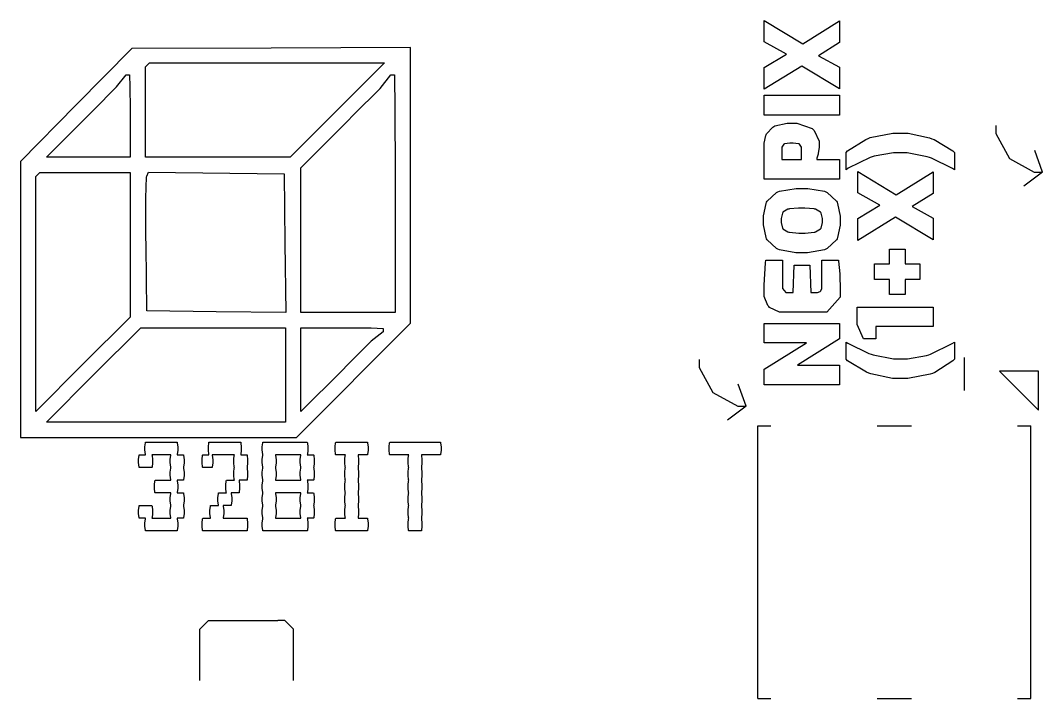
# Model space of a CAD drawing. Extents: x 0 to 132, y 0 to 98.
# Drawn here: x 81.85 to 94.95, y 41.78 to 50.48 of the extents above; entities that cross this region are included whole.
import ezdxf

# ---------------------------------------------------------------- set-up
doc = ezdxf.new("R2010")
doc.units = 0
doc.layers.get('0').update_dxf_attribs({"linetype": 'CONTINUOUS'})

msp = doc.modelspace()

# ---------------------------------------------------------------- linework, layer by layer
at = {"color": 0}
for p, q in [((91.3804, 50.4762), (91.8739, 50.177)), ((91.3804, 50.2006), (91.3804, 50.4762)), ((91.8739, 50.177), (92.3452, 50.4719)), ((92.3452, 50.4719), (92.3452, 50.1922)), ((91.663, 50.0447), (91.3804, 50.2006)), ((92.3452, 50.1922), (92.0736, 50.0242)), ((83.2721, 50.1167), (82.5595, 49.3917)), ((85.0593, 50.122), (83.2721, 50.1167)), ((86.8468, 50.129), (85.0593, 50.122)), ((86.8468, 46.5914), (86.8468, 50.129)), ((83.4732, 49.9071), (83.4993, 49.9332)), ((83.4993, 49.9332), (86.5131, 49.9332)), ((86.5131, 49.9332), (85.9084, 49.3282)), ((91.3804, 49.8725), (91.663, 50.0447)), ((92.0736, 50.0242), (92.3452, 49.8754)), ((83.4485, 49.881), (83.4732, 49.9071)), ((83.4485, 48.7218), (83.4485, 49.881)), ((91.8602, 49.8905), (91.3804, 49.5928)), ((91.3804, 49.5928), (91.3804, 49.8725)), ((92.3452, 49.5984), (91.8602, 49.8905)), ((92.3452, 49.8754), (92.3452, 49.5984)), ((83.0792, 49.6231), (83.2005, 49.7777)), ((83.2005, 49.7777), (83.2418, 49.7777)), ((83.2418, 49.7777), (83.2432, 49.7777)), ((83.2432, 49.7777), (83.2485, 49.6231)), ((86.4581, 49.6023), (86.5946, 49.7777)), ((86.5946, 49.7777), (86.6401, 49.7777)), ((86.6401, 49.7777), (86.6415, 49.7777)), ((86.6415, 49.7777), (86.6468, 49.3296)), ((82.7775, 49.3229), (83.0792, 49.6231)), ((83.2485, 49.6231), (83.2527, 49.3434)), ((86.1162, 49.2637), (86.4581, 49.6023)), ((82.5595, 49.3917), (81.8459, 48.6668)), ((91.3804, 49.2622), (91.3804, 49.5169)), ((91.3804, 49.5169), (92.3452, 49.5169)), ((92.3452, 49.5169), (92.3452, 49.2622)), ((82.7056, 49.2495), (82.7775, 49.3229)), ((83.2527, 49.3434), (83.2527, 49.2495)), ((85.9084, 49.3282), (85.3048, 48.7218)), ((86.0351, 49.1808), (86.1162, 49.2637)), ((86.6468, 49.3296), (86.651, 48.5235)), ((92.3452, 49.2622), (91.3804, 49.2622)), ((82.1792, 48.7218), (82.7056, 49.2495)), ((83.2527, 49.2495), (83.2527, 48.7218)), ((85.4396, 48.5842), (86.0351, 49.1808)), ((91.5169, 49.1229), (91.6739, 49.1589)), ((91.6739, 49.1589), (91.7265, 49.1589)), ((91.7265, 49.1589), (91.7967, 49.1589)), ((91.7967, 49.1589), (91.9949, 49.0911)), ((91.3804, 48.901), (91.4012, 48.9991)), ((91.4012, 48.9991), (91.4054, 49.0086)), ((91.4054, 49.0086), (91.4093, 49.0195)), ((91.4093, 49.0195), (91.4908, 49.1077)), ((91.4908, 49.1077), (91.5046, 49.1148)), ((91.5046, 49.1148), (91.5169, 49.1229)), ((91.9949, 49.0911), (92.0076, 49.0774)), ((92.0076, 49.0774), (92.02, 49.065)), ((92.02, 49.065), (92.0821, 48.926)), ((92.7393, 48.974), (93.0286, 49.0305)), ((93.0286, 49.0305), (93.1263, 49.0305)), ((93.1263, 49.0305), (93.2258, 49.0305)), ((93.2258, 49.0305), (93.4985, 48.9712)), ((94.3462, 49.1285), (94.3462, 49.0238)), ((94.3462, 49.0238), (94.5212, 48.7056)), ((91.3804, 48.864), (91.3804, 48.901)), ((91.6312, 48.8872), (91.6065, 48.8516)), ((91.6368, 48.8887), (91.6312, 48.8872)), ((91.6411, 48.8915), (91.6368, 48.8887)), ((91.7056, 48.9038), (91.6411, 48.8915)), ((91.7293, 48.9038), (91.7056, 48.9038)), ((91.7512, 48.9038), (91.7293, 48.9038)), ((91.8199, 48.8943), (91.7512, 48.9038)), ((91.8256, 48.8915), (91.8199, 48.8943)), ((91.8298, 48.8901), (91.8256, 48.8915)), ((91.8559, 48.8527), (91.8298, 48.8901)), ((92.0821, 48.926), (92.0821, 48.8791)), ((92.0821, 48.8791), (92.0821, 48.8502)), ((92.4472, 48.8033), (92.6828, 48.9507)), ((92.6828, 48.9507), (92.7118, 48.9617)), ((92.7118, 48.9617), (92.7393, 48.974)), ((93.4985, 48.9712), (93.5274, 48.9589)), ((93.5274, 48.9589), (93.5563, 48.9479)), ((93.5563, 48.9479), (93.799, 48.8019)), ((91.3804, 48.4396), (91.3804, 48.864)), ((91.6065, 48.8516), (91.6065, 48.8389)), ((91.6065, 48.8389), (91.6065, 48.6929)), ((91.8559, 48.8389), (91.8559, 48.8527)), ((91.8559, 48.6929), (91.8559, 48.8389)), ((92.0669, 48.7497), (92.0556, 48.708)), ((92.0694, 48.7592), (92.0669, 48.7497)), ((92.0708, 48.7701), (92.0694, 48.7592)), ((92.0821, 48.8502), (92.0708, 48.7701)), ((92.4278, 48.7839), (92.4472, 48.8033)), ((92.4278, 48.5606), (92.4278, 48.7839)), ((93.0356, 48.7758), (92.7876, 48.7345)), ((93.1263, 48.7758), (93.0356, 48.7758)), ((93.212, 48.7758), (93.1263, 48.7758)), ((93.4681, 48.7274), (93.212, 48.7758)), ((93.799, 48.8019), (93.8195, 48.7839)), ((93.8195, 48.7839), (93.8195, 48.5606)), ((94.947, 48.5292), (94.8461, 48.8086)), ((81.8459, 48.6668), (81.8459, 45.128)), ((83.2527, 48.7218), (82.1792, 48.7218)), ((85.3048, 48.7218), (83.4485, 48.7218)), ((91.6065, 48.6929), (91.8559, 48.6929)), ((92.0556, 48.708), (92.0556, 48.6929)), ((92.0556, 48.6929), (92.3452, 48.6929)), ((92.3452, 48.6929), (92.3452, 48.4396)), ((92.7365, 48.7165), (92.4567, 48.58)), ((92.7626, 48.7246), (92.7365, 48.7165)), ((92.7876, 48.7345), (92.7626, 48.7246)), ((93.497, 48.7179), (93.4681, 48.7274)), ((93.5246, 48.708), (93.497, 48.7179)), ((93.7934, 48.5771), (93.5246, 48.708)), ((94.5212, 48.7056), (94.8394, 48.5292)), ((82.0416, 48.4752), (82.0678, 48.5013)), ((82.0416, 45.4614), (82.0416, 48.4752)), ((82.0678, 48.5013), (82.0939, 48.5263)), ((82.0939, 48.5263), (83.2527, 48.5263)), ((83.2527, 48.5263), (83.2527, 47.5989)), ((83.4623, 48.471), (83.4651, 48.478)), ((83.4651, 48.478), (83.4856, 48.5292)), ((83.4856, 48.5292), (85.2248, 48.5069)), ((85.2248, 48.5069), (85.2357, 47.6179)), ((85.4396, 46.7307), (85.4396, 48.5842)), ((86.651, 48.5235), (86.651, 48.2533)), ((92.4567, 48.58), (92.4278, 48.5606)), ((92.5809, 48.5401), (93.0727, 48.2395)), ((92.5809, 48.2632), (92.5809, 48.5401)), ((93.0727, 48.2395), (93.5454, 48.5345)), ((93.5454, 48.5345), (93.5454, 48.2547)), ((93.8195, 48.5606), (93.7934, 48.5771)), ((94.947, 48.5292), (94.7057, 48.3485)), ((94.8394, 48.5292), (94.947, 48.5292)), ((83.4542, 48.1969), (83.4623, 48.471)), ((92.3452, 48.4396), (91.3804, 48.4396)), ((86.651, 48.2533), (86.651, 46.7307)), ((91.4164, 48.1584), (91.5377, 48.2699)), ((91.5377, 48.2699), (91.5554, 48.2769)), ((91.5554, 48.2769), (91.5734, 48.285)), ((91.5734, 48.285), (91.7896, 48.3224)), ((91.7896, 48.3224), (91.8626, 48.3224)), ((91.8626, 48.3224), (91.9385, 48.3224)), ((91.9385, 48.3224), (92.1523, 48.285)), ((92.1523, 48.285), (92.1702, 48.2769)), ((92.1702, 48.2769), (92.1879, 48.2699)), ((92.1879, 48.2699), (92.3078, 48.1584)), ((92.8617, 48.1072), (92.5809, 48.2632)), ((93.5454, 48.2547), (93.2737, 48.0882)), ((83.4552, 47.7037), (83.4542, 48.1969)), ((91.3709, 47.9683), (91.404, 48.1295)), ((91.404, 48.1295), (91.4107, 48.1432)), ((91.4107, 48.1432), (91.4164, 48.1584)), ((92.3078, 48.1584), (92.3149, 48.1432)), ((92.3149, 48.1432), (92.3202, 48.1295)), ((92.3202, 48.1295), (92.3533, 47.964)), ((92.5809, 47.9351), (92.8617, 48.1072)), ((93.2737, 48.0882), (93.5454, 47.9379)), ((91.3709, 47.909), (91.3709, 47.9683)), ((91.6122, 48.0053), (91.597, 47.9337)), ((91.616, 48.0109), (91.6122, 48.0053)), ((91.6189, 48.0162), (91.616, 48.0109)), ((91.6838, 48.055), (91.6189, 48.0162)), ((91.6933, 48.0564), (91.6838, 48.055)), ((91.7014, 48.0589), (91.6933, 48.0564)), ((91.8199, 48.0688), (91.7014, 48.0589)), ((91.8626, 48.0688), (91.8199, 48.0688)), ((91.9014, 48.0688), (91.8626, 48.0688)), ((92.0186, 48.0589), (91.9014, 48.0688)), ((92.0281, 48.0564), (92.0186, 48.0589)), ((92.0365, 48.055), (92.0281, 48.0564)), ((92.1025, 48.0162), (92.0365, 48.055)), ((92.1067, 48.0109), (92.1025, 48.0162)), ((92.1096, 48.0053), (92.1067, 48.0109)), ((92.1272, 47.9351), (92.1096, 48.0053)), ((92.3533, 47.964), (92.3533, 47.909)), ((93.0603, 47.9531), (92.5809, 47.6553)), ((93.5454, 47.661), (93.0603, 47.9531)), ((91.3709, 47.855), (91.3709, 47.909)), ((91.404, 47.6899), (91.3709, 47.855)), ((91.597, 47.9337), (91.597, 47.909)), ((91.597, 47.909), (91.597, 47.8839)), ((91.597, 47.8839), (91.6122, 47.8123)), ((92.1096, 47.8123), (92.1272, 47.8854)), ((92.1272, 47.909), (92.1272, 47.9351)), ((92.1272, 47.8854), (92.1272, 47.909)), ((92.3533, 47.8511), (92.3202, 47.6899)), ((92.3533, 47.909), (92.3533, 47.8511)), ((92.5809, 47.6553), (92.5809, 47.9351)), ((93.5454, 47.9379), (93.5454, 47.661)), ((83.4566, 47.588), (83.4552, 47.7037)), ((91.4107, 47.6747), (91.404, 47.6899)), ((91.6122, 47.8123), (91.616, 47.807)), ((91.616, 47.807), (91.6189, 47.8014)), ((91.6189, 47.8014), (91.6838, 47.7643)), ((91.6838, 47.7643), (91.6933, 47.7615)), ((91.6933, 47.7615), (91.7014, 47.7601)), ((91.7014, 47.7601), (91.8214, 47.7464)), ((91.8214, 47.7464), (91.8626, 47.7464)), ((91.8626, 47.7464), (91.9043, 47.7464)), ((91.9043, 47.7464), (92.0186, 47.7601)), ((92.0186, 47.7601), (92.0281, 47.7615)), ((92.0281, 47.7615), (92.0365, 47.7643)), ((92.0365, 47.7643), (92.1025, 47.8014)), ((92.1025, 47.8014), (92.1067, 47.807)), ((92.1067, 47.807), (92.1096, 47.8123)), ((92.3202, 47.6899), (92.3149, 47.6747)), ((83.2527, 47.5989), (83.2527, 46.67)), ((83.4679, 46.7501), (83.4566, 47.588)), ((85.2357, 47.6179), (85.247, 46.7279)), ((91.4164, 47.661), (91.4107, 47.6747)), ((91.5377, 47.5492), (91.4164, 47.661)), ((92.3078, 47.661), (92.1879, 47.5492)), ((92.3149, 47.6747), (92.3078, 47.661)), ((91.5554, 47.541), (91.5377, 47.5492)), ((91.5734, 47.534), (91.5554, 47.541)), ((91.7857, 47.4955), (91.5734, 47.534)), ((91.8626, 47.4955), (91.7857, 47.4955)), ((91.9346, 47.4955), (91.8626, 47.4955)), ((92.1523, 47.534), (91.9346, 47.4955)), ((92.1702, 47.541), (92.1523, 47.534)), ((92.1879, 47.5492), (92.1702, 47.541)), ((92.9845, 47.5439), (93.1845, 47.5439)), ((92.9845, 47.3534), (92.9845, 47.5439)), ((93.1845, 47.5439), (93.1845, 47.3534)), ((91.3804, 47.0821), (91.397, 47.3685)), ((91.397, 47.3685), (91.4012, 47.4003)), ((91.4012, 47.4003), (91.6146, 47.4003)), ((91.6146, 47.4003), (91.6146, 47.0531)), ((91.7512, 46.9868), (91.7635, 47.3371)), ((91.7635, 47.3371), (91.9649, 47.3371)), ((91.9649, 47.3371), (91.9773, 46.9868)), ((92.1177, 47.0422), (92.1177, 47.4003)), ((92.1177, 47.4003), (92.3301, 47.4003)), ((92.3301, 47.4003), (92.3315, 47.3879)), ((92.3315, 47.3879), (92.3466, 47.2267)), ((92.7929, 47.1523), (92.7929, 47.3534)), ((92.7929, 47.3534), (92.9845, 47.3534)), ((93.1845, 47.3534), (93.3746, 47.3534)), ((93.3746, 47.3534), (93.3746, 47.1523)), ((92.3466, 47.2267), (92.3477, 47.2073)), ((92.3477, 47.2073), (92.3477, 47.1897)), ((92.3477, 47.1897), (92.3533, 47.0408)), ((91.3804, 46.9745), (91.3804, 47.0821)), ((91.6146, 47.0531), (91.6146, 47.0366)), ((91.6146, 47.0366), (91.6562, 46.9868)), ((92.1025, 47.0048), (92.1177, 47.0337)), ((92.1177, 47.0337), (92.1177, 47.0422)), ((92.3533, 47.0408), (92.3533, 46.9896)), ((92.9845, 47.1523), (92.7929, 47.1523)), ((92.9845, 46.9621), (92.9845, 47.1523)), ((93.3746, 47.1523), (93.1845, 47.1523)), ((93.1845, 47.1523), (93.1845, 46.9621)), ((91.3804, 46.936), (91.3804, 46.9745)), ((91.4273, 46.8189), (91.3804, 46.936)), ((91.6562, 46.9868), (91.67, 46.9868)), ((91.67, 46.9868), (91.7512, 46.9868)), ((91.9773, 46.9868), (92.0517, 46.9868)), ((92.0517, 46.9868), (92.0627, 46.9868)), ((92.0627, 46.9868), (92.0972, 47.0006)), ((92.0972, 47.0006), (92.0997, 47.002)), ((92.0997, 47.002), (92.1025, 47.0048)), ((92.3533, 46.9265), (92.1812, 46.7349)), ((92.3533, 46.9896), (92.3533, 46.9265)), ((93.1845, 46.9621), (92.9845, 46.9621)), ((91.4368, 46.8066), (91.4273, 46.8189)), ((91.4453, 46.7953), (91.4368, 46.8066)), ((91.5734, 46.7349), (91.4453, 46.7953)), ((92.5724, 46.5762), (92.5724, 46.7995)), ((92.5724, 46.7995), (93.5454, 46.7995)), ((93.5454, 46.7995), (93.5454, 46.5487)), ((83.2527, 46.67), (82.6463, 46.0664)), ((84.3566, 46.7388), (83.4679, 46.7501)), ((85.247, 46.7279), (84.3566, 46.7388)), ((86.651, 46.7307), (85.4396, 46.7307)), ((91.6189, 46.7349), (91.5734, 46.7349)), ((92.1247, 46.7349), (91.6189, 46.7349)), ((92.1812, 46.7349), (92.1247, 46.7349)), ((82.7842, 45.9285), (83.3878, 46.5349)), ((83.3878, 46.5349), (85.2442, 46.5349)), ((85.2442, 46.5349), (85.2442, 45.9285)), ((85.3832, 45.128), (86.8468, 46.5914)), ((85.4396, 45.4614), (85.4396, 46.5349)), ((85.4396, 46.5349), (85.9677, 46.5349)), ((85.9677, 46.5349), (86.0598, 46.5349)), ((86.0598, 46.5349), (86.3395, 46.5321)), ((86.3395, 46.5321), (86.4955, 46.5268)), ((86.4955, 46.5268), (86.4955, 46.524)), ((86.4955, 46.524), (86.4955, 46.4841)), ((91.3804, 46.3391), (91.3804, 46.5899)), ((91.3804, 46.5899), (92.3452, 46.5899)), ((92.3452, 46.5899), (92.3452, 46.3931)), ((92.6511, 46.3931), (92.5724, 46.5762)), ((93.5454, 46.5487), (92.8109, 46.5487)), ((92.8109, 46.5487), (92.8109, 46.3931)), ((86.4955, 46.4841), (86.3395, 46.3628)), ((92.3452, 46.3931), (91.8076, 46.0527)), ((92.8109, 46.3931), (92.6511, 46.3931)), ((86.3395, 46.3628), (86.0393, 46.0608)), ((91.3804, 46.0015), (91.9194, 46.3391)), ((91.9194, 46.3391), (91.3804, 46.3391)), ((92.4278, 46.1299), (92.4278, 46.3504)), ((92.4278, 46.3504), (92.4525, 46.3352)), ((92.4525, 46.3352), (92.7213, 46.2058)), ((93.5122, 46.1973), (93.7892, 46.3324)), ((93.7892, 46.3324), (93.8195, 46.3504)), ((93.8195, 46.3504), (93.8195, 46.1299)), ((90.5468, 46.1285), (90.5468, 46.0237)), ((92.4472, 46.1119), (92.4278, 46.1299)), ((92.7213, 46.2058), (92.7502, 46.1959)), ((92.7502, 46.1959), (92.7777, 46.1864)), ((92.7777, 46.1864), (93.037, 46.1338)), ((93.037, 46.1338), (93.1238, 46.1338)), ((93.1238, 46.1338), (93.2145, 46.1338)), ((93.2145, 46.1338), (93.46, 46.1793)), ((93.46, 46.1793), (93.4875, 46.1878)), ((93.4875, 46.1878), (93.5122, 46.1973)), ((93.8195, 46.1299), (93.799, 46.1119)), ((93.9465, 45.7288), (93.9465, 46.1532)), ((82.6463, 46.0664), (82.0416, 45.4614)), ((85.9677, 45.9878), (85.4396, 45.4614)), ((86.0393, 46.0608), (85.9677, 45.9878)), ((90.5468, 46.0237), (90.7217, 45.7055)), ((91.3804, 45.8004), (91.3804, 46.0015)), ((91.8076, 46.0527), (92.3452, 46.0527)), ((92.3452, 46.0527), (92.3452, 45.8004)), ((92.691, 45.9645), (92.4472, 46.1119)), ((93.799, 46.1119), (93.5648, 45.9617)), ((82.1792, 45.3238), (82.7842, 45.9285)), ((85.2442, 45.9285), (85.2442, 45.3238)), ((92.7199, 45.9521), (92.691, 45.9645)), ((92.7474, 45.9412), (92.7199, 45.9521)), ((93.0219, 45.8833), (92.7474, 45.9412)), ((93.1238, 45.8833), (93.0219, 45.8833)), ((93.2187, 45.8833), (93.1238, 45.8833)), ((93.5083, 45.9384), (93.2187, 45.8833)), ((93.5373, 45.9493), (93.5083, 45.9384)), ((93.5648, 45.9617), (93.5373, 45.9493)), ((94.8958, 45.9782), (94.3956, 45.9782)), ((94.3956, 45.9782), (94.8958, 45.478)), ((94.8958, 45.478), (94.8958, 45.9782)), ((91.1461, 45.5291), (91.0456, 45.8089)), ((92.3452, 45.8004), (91.3804, 45.8004)), ((90.7217, 45.7055), (91.04, 45.5291)), ((91.1461, 45.5291), (90.9066, 45.3485)), ((91.04, 45.5291), (91.1461, 45.5291)), ((85.2442, 45.3238), (82.1792, 45.3238)), ((91.2964, 41.7781), (91.2964, 45.2783)), ((91.2964, 45.2783), (91.4658, 45.2783)), ((92.8261, 45.2783), (93.2656, 45.2783)), ((94.627, 45.2783), (94.7967, 45.2783)), ((94.7967, 41.7781), (94.7967, 45.2783)), ((81.8459, 45.128), (85.3832, 45.128)), ((83.4415, 45.0053), (83.4485, 45.0603)), ((83.4415, 44.9848), (83.4415, 45.0053)), ((83.4415, 44.9668), (83.4415, 44.9848)), ((83.4485, 44.9104), (83.4415, 44.9668)), ((83.4485, 45.0603), (83.4499, 45.066)), ((83.4499, 45.066), (83.8563, 45.066)), ((83.8563, 45.066), (83.8563, 45.0603)), ((83.8563, 45.0603), (83.8634, 45.0039)), ((83.8634, 44.9654), (83.8563, 44.9104)), ((83.8634, 45.0039), (83.8634, 44.9848)), ((83.8634, 44.9848), (83.8634, 44.9654)), ((84.2546, 45.0053), (84.2617, 45.0603)), ((84.2546, 44.9848), (84.2546, 45.0053)), ((84.2546, 44.9668), (84.2546, 44.9848)), ((84.2617, 44.9104), (84.2546, 44.9668)), ((84.2617, 45.0603), (84.2627, 45.066)), ((84.2627, 45.066), (84.6695, 45.066)), ((84.6695, 45.066), (84.6695, 45.0603)), ((84.6695, 45.0603), (84.6762, 45.0039)), ((84.6762, 44.9654), (84.6695, 44.9104)), ((84.6762, 45.0039), (84.6762, 44.9848)), ((84.6762, 44.9848), (84.6762, 44.9654)), ((84.945, 45.0053), (84.9521, 45.0603)), ((84.945, 44.9848), (84.945, 45.0053)), ((84.945, 44.9668), (84.945, 44.9848)), ((84.9521, 44.9104), (84.945, 44.9668)), ((84.9521, 45.0603), (84.9535, 45.066)), ((84.9535, 45.066), (85.5225, 45.066)), ((85.5225, 45.066), (85.5239, 45.0603)), ((85.5239, 45.0603), (85.5292, 45.0039)), ((85.5292, 44.9654), (85.5239, 44.9104)), ((85.5292, 45.0039), (85.5292, 44.9848)), ((85.5292, 44.9848), (85.5292, 44.9654)), ((85.8806, 45.0053), (85.8862, 45.0603)), ((85.8806, 44.9848), (85.8806, 45.0053)), ((85.8806, 44.9668), (85.8806, 44.9848)), ((85.8862, 44.9104), (85.8806, 44.9668)), ((85.8862, 45.0603), (85.8876, 45.066)), ((85.8876, 45.066), (86.294, 45.066)), ((86.294, 45.066), (86.2954, 45.0603)), ((86.2954, 45.0603), (86.3025, 45.0039)), ((86.3025, 44.9654), (86.2954, 44.9104)), ((86.3025, 45.0039), (86.3025, 44.9848)), ((86.3025, 44.9848), (86.3025, 44.9654)), ((86.571, 45.0053), (86.578, 45.0603)), ((86.571, 44.9848), (86.571, 45.0053)), ((86.571, 44.9668), (86.571, 44.9848)), ((86.578, 44.9104), (86.571, 44.9668)), ((86.578, 45.0603), (86.5794, 45.066)), ((86.5794, 45.066), (87.23, 45.066)), ((87.23, 45.066), (87.23, 45.0603)), ((87.23, 45.0603), (87.2367, 45.0039)), ((87.2367, 44.9654), (87.23, 44.9104)), ((87.2367, 45.0039), (87.2367, 44.9848)), ((87.2367, 44.9848), (87.2367, 44.9654)), ((83.3603, 44.8426), (83.367, 44.898)), ((83.3603, 44.8222), (83.3603, 44.8426)), ((83.3603, 44.8042), (83.3603, 44.8222)), ((83.367, 44.898), (83.3684, 44.9033)), ((83.3684, 44.9033), (83.4499, 44.9033)), ((83.4499, 44.9033), (83.4485, 44.9104)), ((83.7752, 44.9033), (83.5311, 44.9033)), ((83.5311, 44.9033), (83.5325, 44.898)), ((83.5325, 44.898), (83.5381, 44.8412)), ((83.5381, 44.8412), (83.5381, 44.8222)), ((83.5381, 44.8222), (83.5381, 44.8028)), ((83.7667, 44.8426), (83.7738, 44.898)), ((83.7667, 44.8222), (83.7667, 44.8426)), ((83.7667, 44.8042), (83.7667, 44.8222)), ((83.7738, 44.898), (83.7752, 44.9033)), ((83.8563, 44.9104), (83.8563, 44.9033)), ((83.8563, 44.9033), (83.9378, 44.9033)), ((83.9378, 44.9033), (83.9378, 44.898)), ((83.9378, 44.898), (83.9445, 44.8412)), ((83.9445, 44.8412), (83.9445, 44.8222)), ((83.9445, 44.8222), (83.9445, 44.8028)), ((84.1735, 44.8426), (84.1802, 44.898)), ((84.1735, 44.8222), (84.1735, 44.8426)), ((84.1735, 44.8042), (84.1735, 44.8222)), ((84.1802, 44.898), (84.1816, 44.9033)), ((84.1816, 44.9033), (84.2627, 44.9033)), ((84.2627, 44.9033), (84.2617, 44.9104)), ((84.588, 44.9033), (84.303, 44.9033)), ((84.303, 44.9033), (84.3044, 44.898)), ((84.3044, 44.898), (84.3111, 44.8412)), ((84.3111, 44.8412), (84.3111, 44.8222)), ((84.3111, 44.8222), (84.3111, 44.8028)), ((84.5799, 44.8426), (84.5866, 44.898)), ((84.5799, 44.8222), (84.5799, 44.8426)), ((84.5799, 44.8042), (84.5799, 44.8222)), ((84.5866, 44.898), (84.588, 44.9033)), ((84.6695, 44.9104), (84.6695, 44.9033)), ((84.6695, 44.9033), (84.7506, 44.9033)), ((84.7506, 44.9033), (84.7506, 44.898)), ((84.7506, 44.898), (84.7577, 44.8412)), ((84.7577, 44.8412), (84.7577, 44.8222)), ((84.7577, 44.8222), (84.7577, 44.8028)), ((84.945, 44.8426), (84.9521, 44.898)), ((84.945, 44.8222), (84.945, 44.8426)), ((84.945, 44.8042), (84.945, 44.8222)), ((84.9535, 44.9033), (84.9521, 44.9104)), ((84.9521, 44.898), (84.9535, 44.9033)), ((85.441, 44.9033), (85.1158, 44.9033)), ((85.1158, 44.9033), (85.1172, 44.898)), ((85.1172, 44.898), (85.1228, 44.8412)), ((85.1228, 44.8412), (85.1228, 44.8222)), ((85.1228, 44.8222), (85.1228, 44.8028)), ((85.4329, 44.8426), (85.4396, 44.898)), ((85.4329, 44.8222), (85.4329, 44.8426)), ((85.4329, 44.8042), (85.4329, 44.8222)), ((85.4396, 44.898), (85.441, 44.9033)), ((85.5239, 44.9104), (85.5225, 44.9033)), ((85.5225, 44.9033), (85.6036, 44.9033)), ((85.6036, 44.9033), (85.6051, 44.898)), ((85.6051, 44.898), (85.6107, 44.8412)), ((85.6107, 44.8412), (85.6107, 44.8222)), ((85.6107, 44.8222), (85.6107, 44.8028)), ((85.8876, 44.9033), (85.8862, 44.9104)), ((86.0104, 44.9033), (85.8876, 44.9033)), ((86.0019, 44.8426), (86.009, 44.898)), ((86.0019, 44.8222), (86.0019, 44.8426)), ((86.0019, 44.8042), (86.0019, 44.8222)), ((86.009, 44.898), (86.0104, 44.9033)), ((86.294, 44.9033), (86.173, 44.9033)), ((86.173, 44.9033), (86.173, 44.898)), ((86.173, 44.898), (86.1797, 44.8412)), ((86.1797, 44.8412), (86.1797, 44.8222)), ((86.1797, 44.8222), (86.1797, 44.8028)), ((86.2954, 44.9104), (86.294, 44.9033)), ((86.5794, 44.9033), (86.578, 44.9104)), ((86.8232, 44.9033), (86.5794, 44.9033)), ((86.8151, 44.8426), (86.8218, 44.898)), ((86.8151, 44.8222), (86.8151, 44.8426)), ((86.8151, 44.8042), (86.8151, 44.8222)), ((86.8218, 44.898), (86.8232, 44.9033)), ((87.23, 44.9033), (86.9858, 44.9033)), ((86.9858, 44.9033), (86.9858, 44.898)), ((86.9858, 44.898), (86.9929, 44.8412)), ((86.9929, 44.8412), (86.9929, 44.8222)), ((86.9929, 44.8222), (86.9929, 44.8028)), ((87.23, 44.9104), (87.23, 44.9033)), ((83.367, 44.7477), (83.3603, 44.8042)), ((83.3684, 44.7407), (83.367, 44.7477)), ((83.5311, 44.7407), (83.3684, 44.7407)), ((83.5325, 44.7477), (83.5311, 44.7407)), ((83.5381, 44.8028), (83.5325, 44.7477)), ((83.7738, 44.7477), (83.7667, 44.8042)), ((83.7667, 44.68), (83.7738, 44.7354)), ((83.7667, 44.6596), (83.7667, 44.68)), ((83.7752, 44.7407), (83.7738, 44.7477)), ((83.7738, 44.7354), (83.7752, 44.7407)), ((83.9445, 44.8028), (83.9378, 44.7477)), ((83.9378, 44.7477), (83.9378, 44.7407)), ((83.9378, 44.7407), (83.9378, 44.7354)), ((83.9378, 44.7354), (83.9445, 44.6786)), ((83.9445, 44.6786), (83.9445, 44.6596)), ((84.1802, 44.7477), (84.1735, 44.8042)), ((84.1816, 44.7407), (84.1802, 44.7477)), ((84.303, 44.7407), (84.1816, 44.7407)), ((84.3044, 44.7477), (84.303, 44.7407)), ((84.3111, 44.8028), (84.3044, 44.7477)), ((84.5866, 44.7477), (84.5799, 44.8042)), ((84.5799, 44.68), (84.5866, 44.7354)), ((84.5799, 44.6596), (84.5799, 44.68)), ((84.588, 44.7407), (84.5866, 44.7477)), ((84.5866, 44.7354), (84.588, 44.7407)), ((84.7577, 44.8028), (84.7506, 44.7477)), ((84.7506, 44.7477), (84.7506, 44.7407)), ((84.7506, 44.7407), (84.7506, 44.7354)), ((84.7506, 44.7354), (84.7577, 44.6786)), ((84.7577, 44.6786), (84.7577, 44.6596)), ((84.9521, 44.7477), (84.945, 44.8042)), ((84.945, 44.68), (84.9521, 44.7354)), ((84.945, 44.6596), (84.945, 44.68)), ((84.9535, 44.7407), (84.9521, 44.7477)), ((84.9521, 44.7354), (84.9535, 44.7407)), ((85.1172, 44.7477), (85.1158, 44.7407)), ((85.1158, 44.7407), (85.1172, 44.7354)), ((85.1228, 44.8028), (85.1172, 44.7477)), ((85.1172, 44.7354), (85.1228, 44.6786)), ((85.1228, 44.6786), (85.1228, 44.6596)), ((85.4396, 44.7477), (85.4329, 44.8042)), ((85.4329, 44.68), (85.4396, 44.7354)), ((85.4329, 44.6596), (85.4329, 44.68)), ((85.441, 44.7407), (85.4396, 44.7477)), ((85.4396, 44.7354), (85.441, 44.7407)), ((85.6051, 44.7477), (85.6036, 44.7407)), ((85.6036, 44.7407), (85.6051, 44.7354)), ((85.6107, 44.8028), (85.6051, 44.7477)), ((85.6051, 44.7354), (85.6107, 44.6786)), ((85.6107, 44.6786), (85.6107, 44.6596)), ((86.009, 44.7477), (86.0019, 44.8042)), ((86.0019, 44.68), (86.009, 44.7354)), ((86.0019, 44.6596), (86.0019, 44.68)), ((86.0104, 44.7407), (86.009, 44.7477)), ((86.009, 44.7354), (86.0104, 44.7407)), ((86.1797, 44.8028), (86.173, 44.7477)), ((86.173, 44.7477), (86.173, 44.7407)), ((86.173, 44.7407), (86.173, 44.7354)), ((86.173, 44.7354), (86.1797, 44.6786)), ((86.1797, 44.6786), (86.1797, 44.6596)), ((86.8218, 44.7477), (86.8151, 44.8042)), ((86.8151, 44.68), (86.8218, 44.7354)), ((86.8151, 44.6596), (86.8151, 44.68)), ((86.8232, 44.7407), (86.8218, 44.7477)), ((86.8218, 44.7354), (86.8232, 44.7407)), ((86.9929, 44.8028), (86.9858, 44.7477)), ((86.9858, 44.7477), (86.9858, 44.7407)), ((86.9858, 44.7407), (86.9858, 44.7354)), ((86.9858, 44.7354), (86.9929, 44.6786)), ((86.9929, 44.6786), (86.9929, 44.6596)), ((83.5642, 44.5174), (83.5699, 44.5728)), ((83.5699, 44.5728), (83.5713, 44.5781)), ((83.5713, 44.5781), (83.7752, 44.5781)), ((83.7667, 44.6416), (83.7667, 44.6596)), ((83.7738, 44.5851), (83.7667, 44.6416)), ((83.7752, 44.5781), (83.7738, 44.5851)), ((83.9378, 44.5781), (83.8563, 44.5781)), ((83.8563, 44.5781), (83.8563, 44.5728)), ((83.8563, 44.5728), (83.8634, 44.5163)), ((83.9445, 44.6401), (83.9378, 44.5851)), ((83.9378, 44.5851), (83.9378, 44.5781)), ((83.9445, 44.6596), (83.9445, 44.6401)), ((84.4779, 44.5174), (84.4846, 44.5728)), ((84.4846, 44.5728), (84.486, 44.5781)), ((84.486, 44.5781), (84.588, 44.5781)), ((84.5799, 44.6416), (84.5799, 44.6596)), ((84.5866, 44.5851), (84.5799, 44.6416)), ((84.588, 44.5781), (84.5866, 44.5851)), ((84.7506, 44.5781), (84.6487, 44.5781)), ((84.6487, 44.5781), (84.6501, 44.5728)), ((84.6501, 44.5728), (84.6557, 44.5163)), ((84.7577, 44.6401), (84.7506, 44.5851)), ((84.7506, 44.5851), (84.7506, 44.5781)), ((84.7577, 44.6596), (84.7577, 44.6401)), ((84.945, 44.6416), (84.945, 44.6596)), ((84.9521, 44.5851), (84.945, 44.6416)), ((84.945, 44.5174), (84.9521, 44.5728)), ((84.9535, 44.5781), (84.9521, 44.5851)), ((84.9521, 44.5728), (84.9535, 44.5781)), ((85.1172, 44.5851), (85.1158, 44.5781)), ((85.1158, 44.5781), (85.441, 44.5781)), ((85.1228, 44.6401), (85.1172, 44.5851)), ((85.1228, 44.6596), (85.1228, 44.6401)), ((85.4329, 44.6416), (85.4329, 44.6596)), ((85.4396, 44.5851), (85.4329, 44.6416)), ((85.441, 44.5781), (85.4396, 44.5851)), ((85.6036, 44.5781), (85.5225, 44.5781)), ((85.5225, 44.5781), (85.5239, 44.5728)), ((85.5239, 44.5728), (85.5292, 44.5163)), ((85.6051, 44.5851), (85.6036, 44.5781)), ((85.6107, 44.6401), (85.6051, 44.5851)), ((85.6107, 44.6596), (85.6107, 44.6401)), ((86.0019, 44.6416), (86.0019, 44.6596)), ((86.009, 44.5851), (86.0019, 44.6416)), ((86.0019, 44.5174), (86.009, 44.5728)), ((86.0104, 44.5781), (86.009, 44.5851)), ((86.009, 44.5728), (86.0104, 44.5781)), ((86.1797, 44.6401), (86.173, 44.5851)), ((86.173, 44.5851), (86.173, 44.5781)), ((86.173, 44.5781), (86.173, 44.5728)), ((86.173, 44.5728), (86.1797, 44.5163)), ((86.1797, 44.6596), (86.1797, 44.6401)), ((86.8151, 44.6416), (86.8151, 44.6596)), ((86.8218, 44.5851), (86.8151, 44.6416)), ((86.8151, 44.5174), (86.8218, 44.5728)), ((86.8232, 44.5781), (86.8218, 44.5851)), ((86.8218, 44.5728), (86.8232, 44.5781)), ((86.9929, 44.6401), (86.9858, 44.5851)), ((86.9858, 44.5851), (86.9858, 44.5781)), ((86.9858, 44.5781), (86.9858, 44.5728)), ((86.9858, 44.5728), (86.9929, 44.5163)), ((86.9929, 44.6596), (86.9929, 44.6401)), ((83.5642, 44.4969), (83.5642, 44.5174)), ((83.5642, 44.4789), (83.5642, 44.4969)), ((83.5699, 44.4225), (83.5642, 44.4789)), ((83.5713, 44.4154), (83.5699, 44.4225)), ((83.7752, 44.4154), (83.5713, 44.4154)), ((83.7738, 44.4101), (83.7752, 44.4154)), ((83.8634, 44.4775), (83.8563, 44.4225)), ((83.8563, 44.4225), (83.8563, 44.4154)), ((83.8563, 44.4154), (83.9378, 44.4154)), ((83.8634, 44.5163), (83.8634, 44.4969)), ((83.8634, 44.4969), (83.8634, 44.4775)), ((83.9378, 44.4154), (83.9378, 44.4101)), ((84.3827, 44.4101), (84.3841, 44.4154)), ((84.3841, 44.4154), (84.486, 44.4154)), ((84.4779, 44.4969), (84.4779, 44.5174)), ((84.4779, 44.4789), (84.4779, 44.4969)), ((84.4846, 44.4225), (84.4779, 44.4789)), ((84.486, 44.4154), (84.4846, 44.4225)), ((84.6487, 44.4154), (84.5467, 44.4154)), ((84.5467, 44.4154), (84.5481, 44.4101)), ((84.6501, 44.4225), (84.6487, 44.4154)), ((84.6557, 44.4775), (84.6501, 44.4225)), ((84.6557, 44.5163), (84.6557, 44.4969)), ((84.6557, 44.4969), (84.6557, 44.4775)), ((84.945, 44.4969), (84.945, 44.5174)), ((84.945, 44.4789), (84.945, 44.4969)), ((84.9521, 44.4225), (84.945, 44.4789)), ((84.9535, 44.4154), (84.9521, 44.4225)), ((84.9521, 44.4101), (84.9535, 44.4154)), ((85.441, 44.4154), (85.1158, 44.4154)), ((85.1158, 44.4154), (85.1172, 44.4101)), ((85.4396, 44.4101), (85.441, 44.4154)), ((85.5239, 44.4225), (85.5225, 44.4154)), ((85.5225, 44.4154), (85.6036, 44.4154)), ((85.5292, 44.4775), (85.5239, 44.4225)), ((85.5292, 44.5163), (85.5292, 44.4969)), ((85.5292, 44.4969), (85.5292, 44.4775)), ((85.6036, 44.4154), (85.6051, 44.4101)), ((86.0019, 44.4969), (86.0019, 44.5174)), ((86.0019, 44.4789), (86.0019, 44.4969)), ((86.009, 44.4225), (86.0019, 44.4789)), ((86.0104, 44.4154), (86.009, 44.4225)), ((86.009, 44.4101), (86.0104, 44.4154)), ((86.1797, 44.4775), (86.173, 44.4225)), ((86.173, 44.4225), (86.173, 44.4154)), ((86.173, 44.4154), (86.173, 44.4101)), ((86.1797, 44.5163), (86.1797, 44.4969)), ((86.1797, 44.4969), (86.1797, 44.4775)), ((86.8151, 44.4969), (86.8151, 44.5174)), ((86.8151, 44.4789), (86.8151, 44.4969)), ((86.8218, 44.4225), (86.8151, 44.4789)), ((86.8232, 44.4154), (86.8218, 44.4225)), ((86.8218, 44.4101), (86.8232, 44.4154)), ((86.9929, 44.4775), (86.9858, 44.4225)), ((86.9858, 44.4225), (86.9858, 44.4154)), ((86.9858, 44.4154), (86.9858, 44.4101)), ((86.9929, 44.5163), (86.9929, 44.4969)), ((86.9929, 44.4969), (86.9929, 44.4775)), ((83.7667, 44.3548), (83.7738, 44.4101)), ((83.7667, 44.3343), (83.7667, 44.3548)), ((83.7667, 44.3163), (83.7667, 44.3343)), ((83.7738, 44.2599), (83.7667, 44.3163)), ((83.9378, 44.4101), (83.9445, 44.3537)), ((83.9445, 44.3149), (83.9378, 44.2599)), ((83.9445, 44.3537), (83.9445, 44.3343)), ((83.9445, 44.3343), (83.9445, 44.3149)), ((84.3774, 44.3548), (84.3827, 44.4101)), ((84.3774, 44.3343), (84.3774, 44.3548)), ((84.3774, 44.3163), (84.3774, 44.3343)), ((84.3827, 44.2599), (84.3774, 44.3163)), ((84.5481, 44.4101), (84.5552, 44.3537)), ((84.5552, 44.3149), (84.5481, 44.2599)), ((84.5552, 44.3537), (84.5552, 44.3343)), ((84.5552, 44.3343), (84.5552, 44.3149)), ((84.945, 44.3548), (84.9521, 44.4101)), ((84.945, 44.3343), (84.945, 44.3548)), ((84.945, 44.3163), (84.945, 44.3343)), ((84.9521, 44.2599), (84.945, 44.3163)), ((85.1172, 44.4101), (85.1228, 44.3537)), ((85.1228, 44.3149), (85.1172, 44.2599)), ((85.1228, 44.3537), (85.1228, 44.3343)), ((85.1228, 44.3343), (85.1228, 44.3149)), ((85.4329, 44.3548), (85.4396, 44.4101)), ((85.4329, 44.3343), (85.4329, 44.3548)), ((85.4329, 44.3163), (85.4329, 44.3343)), ((85.4396, 44.2599), (85.4329, 44.3163)), ((85.6051, 44.4101), (85.6107, 44.3537)), ((85.6107, 44.3149), (85.6051, 44.2599)), ((85.6107, 44.3537), (85.6107, 44.3343)), ((85.6107, 44.3343), (85.6107, 44.3149)), ((86.0019, 44.3548), (86.009, 44.4101)), ((86.0019, 44.3343), (86.0019, 44.3548)), ((86.0019, 44.3163), (86.0019, 44.3343)), ((86.009, 44.2599), (86.0019, 44.3163)), ((86.173, 44.4101), (86.1797, 44.3537)), ((86.1797, 44.3149), (86.173, 44.2599)), ((86.1797, 44.3537), (86.1797, 44.3343)), ((86.1797, 44.3343), (86.1797, 44.3149)), ((86.8151, 44.3548), (86.8218, 44.4101)), ((86.8151, 44.3343), (86.8151, 44.3548)), ((86.8151, 44.3163), (86.8151, 44.3343)), ((86.8218, 44.2599), (86.8151, 44.3163)), ((86.9858, 44.4101), (86.9929, 44.3537)), ((86.9929, 44.3149), (86.9858, 44.2599)), ((86.9929, 44.3537), (86.9929, 44.3343)), ((86.9929, 44.3343), (86.9929, 44.3149)), ((83.3603, 44.1925), (83.367, 44.2475)), ((83.3603, 44.1717), (83.3603, 44.1925)), ((83.3603, 44.1537), (83.3603, 44.1717)), ((83.367, 44.0972), (83.3603, 44.1537)), ((83.367, 44.2475), (83.3684, 44.2528)), ((83.3684, 44.2528), (83.5311, 44.2528)), ((83.5311, 44.2528), (83.5325, 44.2475)), ((83.5325, 44.2475), (83.5381, 44.1911)), ((83.5381, 44.1523), (83.5325, 44.0972)), ((83.5381, 44.1911), (83.5381, 44.1717)), ((83.5381, 44.1717), (83.5381, 44.1523)), ((83.7667, 44.1925), (83.7738, 44.2475)), ((83.7667, 44.1717), (83.7667, 44.1925)), ((83.7667, 44.1537), (83.7667, 44.1717)), ((83.7738, 44.0972), (83.7667, 44.1537)), ((83.7752, 44.2528), (83.7738, 44.2599)), ((83.7738, 44.2475), (83.7752, 44.2528)), ((83.9378, 44.2599), (83.9378, 44.2528)), ((83.9378, 44.2528), (83.9378, 44.2475)), ((83.9378, 44.2475), (83.9445, 44.1911)), ((83.9445, 44.1523), (83.9378, 44.0972)), ((83.9445, 44.1911), (83.9445, 44.1717)), ((83.9445, 44.1717), (83.9445, 44.1523)), ((84.2754, 44.1925), (84.2807, 44.2475)), ((84.2754, 44.1717), (84.2754, 44.1925)), ((84.2754, 44.1537), (84.2754, 44.1717)), ((84.2807, 44.0972), (84.2754, 44.1537)), ((84.2807, 44.2475), (84.2821, 44.2528)), ((84.2821, 44.2528), (84.3841, 44.2528)), ((84.3841, 44.2528), (84.3827, 44.2599)), ((84.5467, 44.2528), (84.4448, 44.2528)), ((84.4448, 44.2528), (84.4462, 44.2475)), ((84.4462, 44.2475), (84.4532, 44.1911)), ((84.4532, 44.1523), (84.4462, 44.0972)), ((84.4532, 44.1911), (84.4532, 44.1717)), ((84.4532, 44.1717), (84.4532, 44.1523)), ((84.5481, 44.2599), (84.5467, 44.2528)), ((84.945, 44.1925), (84.9521, 44.2475)), ((84.945, 44.1717), (84.945, 44.1925)), ((84.945, 44.1537), (84.945, 44.1717)), ((84.9521, 44.0972), (84.945, 44.1537)), ((84.9535, 44.2528), (84.9521, 44.2599)), ((84.9521, 44.2475), (84.9535, 44.2528)), ((85.1172, 44.2599), (85.1158, 44.2528)), ((85.1158, 44.2528), (85.1172, 44.2475)), ((85.1172, 44.2475), (85.1228, 44.1911)), ((85.1228, 44.1523), (85.1172, 44.0972)), ((85.1228, 44.1911), (85.1228, 44.1717)), ((85.1228, 44.1717), (85.1228, 44.1523)), ((85.4329, 44.1925), (85.4396, 44.2475)), ((85.4329, 44.1717), (85.4329, 44.1925)), ((85.4329, 44.1537), (85.4329, 44.1717)), ((85.4396, 44.0972), (85.4329, 44.1537)), ((85.441, 44.2528), (85.4396, 44.2599)), ((85.4396, 44.2475), (85.441, 44.2528)), ((85.6051, 44.2599), (85.6036, 44.2528)), ((85.6036, 44.2528), (85.6051, 44.2475)), ((85.6051, 44.2475), (85.6107, 44.1911)), ((85.6107, 44.1523), (85.6051, 44.0972)), ((85.6107, 44.1911), (85.6107, 44.1717)), ((85.6107, 44.1717), (85.6107, 44.1523)), ((86.0019, 44.1925), (86.009, 44.2475)), ((86.0019, 44.1717), (86.0019, 44.1925)), ((86.0019, 44.1537), (86.0019, 44.1717)), ((86.009, 44.0972), (86.0019, 44.1537)), ((86.0104, 44.2528), (86.009, 44.2599)), ((86.009, 44.2475), (86.0104, 44.2528)), ((86.173, 44.2599), (86.173, 44.2528)), ((86.173, 44.2528), (86.173, 44.2475)), ((86.173, 44.2475), (86.1797, 44.1911)), ((86.1797, 44.1523), (86.173, 44.0972)), ((86.1797, 44.1911), (86.1797, 44.1717)), ((86.1797, 44.1717), (86.1797, 44.1523)), ((86.8151, 44.1925), (86.8218, 44.2475)), ((86.8151, 44.1717), (86.8151, 44.1925)), ((86.8151, 44.1537), (86.8151, 44.1717)), ((86.8218, 44.0972), (86.8151, 44.1537)), ((86.8232, 44.2528), (86.8218, 44.2599)), ((86.8218, 44.2475), (86.8232, 44.2528)), ((86.9858, 44.2599), (86.9858, 44.2528)), ((86.9858, 44.2528), (86.9858, 44.2475)), ((86.9858, 44.2475), (86.9929, 44.1911)), ((86.9929, 44.1523), (86.9858, 44.0972)), ((86.9929, 44.1911), (86.9929, 44.1717)), ((86.9929, 44.1717), (86.9929, 44.1523)), ((83.3684, 44.0902), (83.367, 44.0972)), ((83.4499, 44.0902), (83.3684, 44.0902)), ((83.4415, 44.0298), (83.4485, 44.0849)), ((83.4415, 44.009), (83.4415, 44.0298)), ((83.4485, 44.0849), (83.4499, 44.0902)), ((83.5325, 44.0972), (83.5311, 44.0902)), ((83.5311, 44.0902), (83.7752, 44.0902)), ((83.7752, 44.0902), (83.7738, 44.0972)), ((83.9378, 44.0902), (83.8563, 44.0902)), ((83.8563, 44.0902), (83.8563, 44.0849)), ((83.8563, 44.0849), (83.8634, 44.0284)), ((83.8634, 44.0284), (83.8634, 44.009)), ((83.9378, 44.0972), (83.9378, 44.0902)), ((84.1735, 44.0298), (84.1802, 44.0849)), ((84.1735, 44.009), (84.1735, 44.0298)), ((84.1802, 44.0849), (84.1816, 44.0902)), ((84.1816, 44.0902), (84.2821, 44.0902)), ((84.2821, 44.0902), (84.2807, 44.0972)), ((84.4462, 44.0972), (84.4448, 44.0902)), ((84.4448, 44.0902), (84.7506, 44.0902)), ((84.7506, 44.0902), (84.7506, 44.0849)), ((84.7506, 44.0849), (84.7577, 44.0284)), ((84.7577, 44.0284), (84.7577, 44.009)), ((84.945, 44.0298), (84.9521, 44.0849)), ((84.945, 44.009), (84.945, 44.0298)), ((84.9535, 44.0902), (84.9521, 44.0972)), ((84.9521, 44.0849), (84.9535, 44.0902)), ((85.1172, 44.0972), (85.1158, 44.0902)), ((85.1158, 44.0902), (85.441, 44.0902)), ((85.441, 44.0902), (85.4396, 44.0972)), ((85.6036, 44.0902), (85.5225, 44.0902)), ((85.5225, 44.0902), (85.5239, 44.0849)), ((85.5239, 44.0849), (85.5292, 44.0284)), ((85.5292, 44.0284), (85.5292, 44.009)), ((85.6051, 44.0972), (85.6036, 44.0902)), ((85.8806, 44.0298), (85.8862, 44.0849)), ((85.8806, 44.009), (85.8806, 44.0298)), ((85.8862, 44.0849), (85.8876, 44.0902)), ((85.8876, 44.0902), (86.0104, 44.0902)), ((86.0104, 44.0902), (86.009, 44.0972)), ((86.173, 44.0972), (86.173, 44.0902)), ((86.173, 44.0902), (86.294, 44.0902)), ((86.294, 44.0902), (86.2954, 44.0849)), ((86.2954, 44.0849), (86.3025, 44.0284)), ((86.3025, 44.0284), (86.3025, 44.009)), ((86.8151, 44.0298), (86.8218, 44.0849)), ((86.8151, 44.009), (86.8151, 44.0298)), ((86.8232, 44.0902), (86.8218, 44.0972)), ((86.8218, 44.0849), (86.8232, 44.0902)), ((86.9858, 44.0972), (86.9858, 44.0902)), ((86.9858, 44.0902), (86.9858, 44.0849)), ((86.9858, 44.0849), (86.9929, 44.0284)), ((86.9929, 44.0284), (86.9929, 44.009)), ((83.4415, 43.991), (83.4415, 44.009)), ((83.4485, 43.9346), (83.4415, 43.991)), ((83.4499, 43.9279), (83.4485, 43.9346)), ((83.8563, 43.9279), (83.4499, 43.9279)), ((83.8634, 43.9896), (83.8563, 43.9346)), ((83.8563, 43.9346), (83.8563, 43.9279)), ((83.8634, 44.009), (83.8634, 43.9896)), ((84.1735, 43.991), (84.1735, 44.009)), ((84.1802, 43.9346), (84.1735, 43.991)), ((84.1816, 43.9279), (84.1802, 43.9346)), ((84.7506, 43.9279), (84.1816, 43.9279)), ((84.7577, 43.9896), (84.7506, 43.9346)), ((84.7506, 43.9346), (84.7506, 43.9279)), ((84.7577, 44.009), (84.7577, 43.9896)), ((84.945, 43.991), (84.945, 44.009)), ((84.9521, 43.9346), (84.945, 43.991)), ((84.9535, 43.9279), (84.9521, 43.9346)), ((85.5225, 43.9279), (84.9535, 43.9279)), ((85.5239, 43.9346), (85.5225, 43.9279)), ((85.5292, 43.9896), (85.5239, 43.9346)), ((85.5292, 44.009), (85.5292, 43.9896)), ((85.8806, 43.991), (85.8806, 44.009)), ((85.8862, 43.9346), (85.8806, 43.991)), ((85.8876, 43.9279), (85.8862, 43.9346)), ((86.294, 43.9279), (85.8876, 43.9279)), ((86.2954, 43.9346), (86.294, 43.9279)), ((86.3025, 43.9896), (86.2954, 43.9346)), ((86.3025, 44.009), (86.3025, 43.9896)), ((86.8151, 43.991), (86.8151, 44.009)), ((86.8218, 43.9346), (86.8151, 43.991)), ((86.8232, 43.9279), (86.8218, 43.9346)), ((86.9858, 43.9279), (86.8232, 43.9279)), ((86.9929, 43.9896), (86.9858, 43.9346)), ((86.9858, 43.9346), (86.9858, 43.9279)), ((86.9929, 44.009), (86.9929, 43.9896)), ((84.1456, 42.6667), (84.2574, 42.7785)), ((84.2574, 42.7785), (84.2959, 42.7785)), ((84.2959, 42.7785), (84.347, 42.7785)), ((84.347, 42.7785), (85.1461, 42.7785)), ((85.1958, 42.7785), (85.1461, 42.7785)), ((85.2329, 42.7785), (85.1958, 42.7785)), ((85.3461, 42.6667), (85.2329, 42.7785)), ((84.1456, 42.6283), (84.1456, 42.6667)), ((84.1456, 42.0081), (84.1456, 42.6283)), ((85.3461, 42.6283), (85.3461, 42.6667)), ((85.3461, 42.0081), (85.3461, 42.6283)), ((91.2964, 41.7781), (91.4658, 41.7781)), ((92.8261, 41.7781), (93.2656, 41.7781)), ((94.627, 41.7781), (94.7967, 41.7781))]:
    msp.add_line(p, q, dxfattribs=at)

doc.saveas('drawing.dxf')
